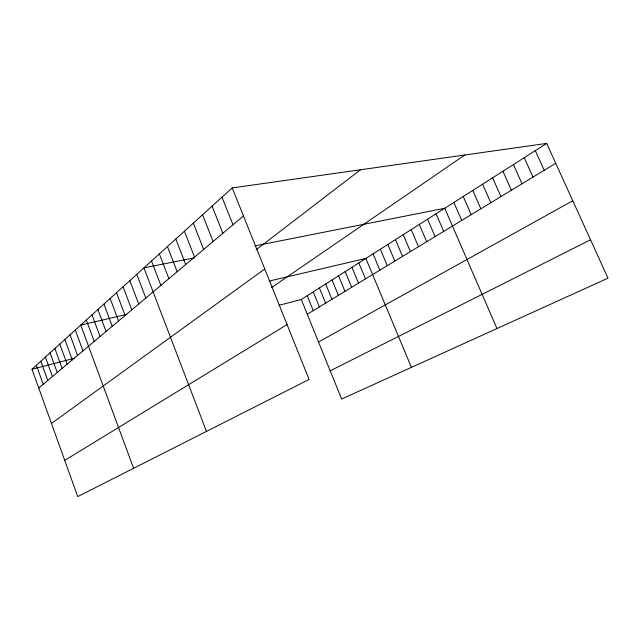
<?xml version="1.0" encoding="UTF-8"?>
<svg xmlns="http://www.w3.org/2000/svg" width="640" height="640" viewBox="0 0 640 640"><rect width="100%" height="100%" fill="white"/><g stroke="black" fill="none" stroke-linecap="round" stroke-linejoin="round"><path stroke-width="0.96" d="M232.208 187.928L309.104 379.44L77.736 496.592L32 369.24L232.208 187.928L546.688 143.408L608 278.168L341.648 399.04L301.304 299.504L546.688 143.408M38.76 388.056L243.472 215.968M256.12 249.784L360.496 169.768M51.48 423.472L264.76 268.992M271.464 287.656L464.8 155M64.728 460.376L287.072 324.56M307.288 314.264L555.736 163.288M318.528 341.992L572.768 200.736M330.208 370.816L590.544 239.792M32 369.24L74.576 358.216M279.064 305.264L301.304 299.504M126.816 314.336L80.728 325.112L133.6 468.304M269.256 281.032L365.864 258.44L411.416 367.384M194.352 257.888L143.928 267.88L206.48 431.4M255.048 245.856L444.744 208.264L496.96 328.56M535.328 150.64L544.216 170.288M524.248 157.688L532.992 177.104M513.448 164.56L522.048 183.76M502.912 171.264L511.376 190.24M492.624 177.8L500.96 196.576M482.592 184.184L490.792 202.752M472.792 190.416L480.864 208.784M463.224 196.504L471.176 214.672M453.88 202.448L461.712 220.424M436.072 213.776L443.68 231.376M427.6 219.168L435.096 236.592M419.296 224.448L426.696 241.696M411.176 229.616L418.48 246.696M403.232 234.672L410.432 251.584M395.44 239.624L402.544 256.376M387.816 244.472L394.832 261.064M380.352 249.224L387.272 265.656M373.032 253.88L379.864 270.16M358.832 262.912L365.488 278.896M351.936 267.296L358.512 283.136M345.176 271.6L351.672 287.288M338.552 275.816L344.968 291.368M332.048 279.952L338.392 295.36M325.672 284.008L331.936 299.288M319.408 287.992L325.6 303.136M313.264 291.904L319.384 306.912M307.232 295.736L313.28 310.624M221.976 197.2L232.984 224.776M212.096 206.144L222.872 233.28M202.552 214.784L213.104 241.496M193.328 223.136L203.664 249.432M184.416 231.216L194.536 257.096M175.792 239.024L185.712 264.52M167.44 246.584L177.176 271.696M159.352 253.904L168.904 278.648M151.52 261L160.888 285.384M136.776 274.352L145.808 298.064M129.832 280.648L138.704 304.032M123.08 286.76L131.808 309.832M116.52 292.696L125.104 315.472M110.144 298.472L118.584 320.952M103.944 304.088L112.24 326.28M97.904 309.56L106.072 331.464M92.024 314.88L100.064 336.512M86.304 320.064L94.216 341.432M75.296 330.032L82.976 350.888M70 334.824L77.56 355.432M64.84 339.504L72.288 359.864M59.8 344.064L67.144 364.192M54.888 348.52L62.128 368.408M50.088 352.856L57.224 372.528M45.408 357.104L52.448 376.552M40.832 361.24L47.776 380.472M36.368 365.288L43.216 384.312"/></g></svg>
